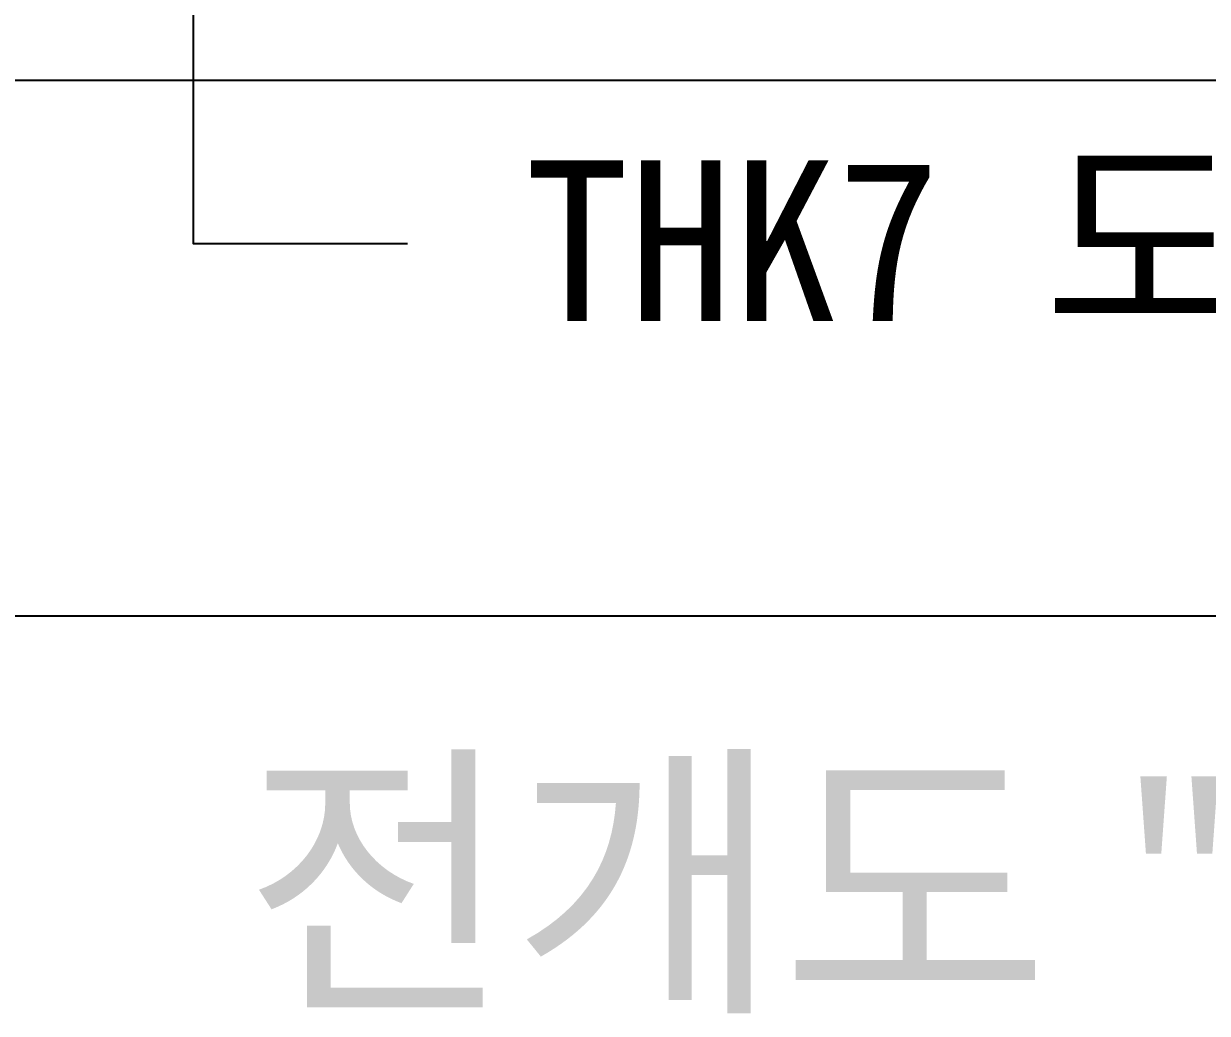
# Model space of a CAD drawing. Header units: millimetres. Extents: x -423835 to -174325, y -1379898 to -1311126.
# Drawn here: x -296450 to -295123, y -1379737 to -1378628 of the extents above; entities that cross this region are included whole.
import ezdxf
from ezdxf.enums import TextEntityAlignment as Align

# ---------------------------------------------------------------- set-up
doc = ezdxf.new("R2010")
doc.units = ezdxf.units.MM
doc.header["$LTSCALE"] = 100
doc.header["$MEASUREMENT"] = 0
doc.layers.get('0').update_dxf_attribs({"linetype": 'CONTINUOUS'})
doc.layers.get('Defpoints').update_dxf_attribs({"color": 153, "linetype": 'CONTINUOUS'})
doc.layers.add('A-MKXS-LEAD', color=7, linetype='CONTINUOUS')
doc.layers.add('A-MKXS-TEXT1', color=3, linetype='CONTINUOUS', lineweight=25)
doc.layers.add('A-XXXX-TXT2', color=3, linetype='CONTINUOUS', lineweight=25)
doc.styles.add('돋움체', font='')
doc.styles.add('맑은 고딕', font='malgun.ttf')
doc.styles.get('돋움체').set_extended_font_data('DotumChe')

msp = doc.modelspace()

# ---------------------------------------------------------------- linework, layer by layer
at = {"color": 3, "ltscale": 2}
msp.add_line((-323035.4, -1379291.6), (-278950.4, -1379291.6), dxfattribs=at)
at = {"layer": 'A-MKXS-LEAD'}
msp.add_lwpolyline([(-296019.5, -1378874.9), (-296259.5, -1378874.9), (-296259.5, -1378096.6)], dxfattribs=at)
at = {"layer": 'Defpoints'}
msp.add_line((-279430.4, -1378691.6), (-300992.9, -1378691.6), dxfattribs=at)

# ---------------------------------------------------------------- texts
at = {"layer": 'A-MKXS-TEXT1', "style": '돋움체'}
msp.add_text('THK7 도기질타일(300X600)', height=180, dxfattribs=at).set_placement((-295887.8, -1378871.1), align=Align.MIDDLE_LEFT)
at = {"layer": 'A-XXXX-TXT2', "style": '맑은 고딕'}
msp.add_text('전개도 "G"', height=240, dxfattribs=at).set_placement((-295469.6, -1379591.6), align=Align.MIDDLE_CENTER)

doc.saveas('drawing.dxf')
